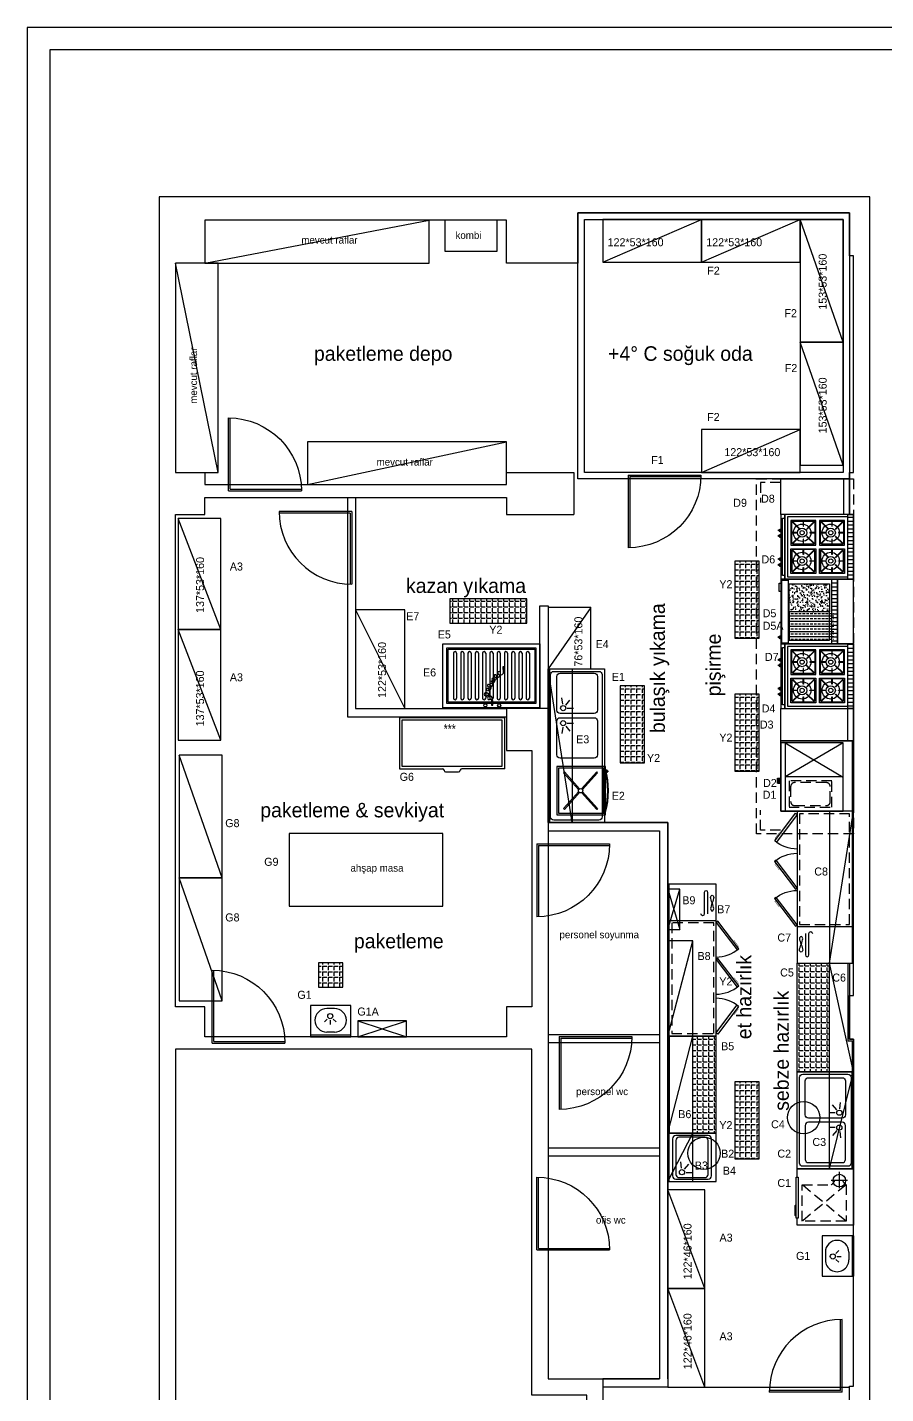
# Model space of a CAD drawing. Header units: millimetres. Extents: x 4954 to 12946, y -2245 to 525.
# Drawn here: x 4954 to 6015, y -1165 to 525 of the extents above; entities that cross this region are included whole.
import ezdxf

# ---------------------------------------------------------------- set-up
doc = ezdxf.new("R2010")
doc.units = ezdxf.units.MM
doc.linetypes.add('DASHED', pattern=[19.05, 12.7, -6.35])
doc.linetypes.add('HIDDENX2', pattern=[19.05, 12.7, -6.35])
for name, color, linetype in [('CIHAZ', 2, 'Continuous'), ('kapı ABD', 55, 'Continuous'), ('Kıtc-002 Çizgi', 7, 'Continuous'), ('MUTFAKEKİPMAN', 1, 'Continuous')]:
    doc.layers.add(name, color=color, linetype=linetype)
doc.styles.add('style1', font='stylu.ttf', dxfattribs={"width": 0.8, "height": 12})
doc.styles.add('TAKSİM', font='GOTHIC.TTF', dxfattribs={"height": 20})

# ---------------------------------------------------------------- blocks, each defined once
blk = doc.blocks.new('rtyjjkw5')
at = {"layer": 'kapı ABD', "color": 7}
for p, q in [((-2, 2), (-2, 90)), ((0, 0), (0, 90)), ((-2, 2), (-90, 2)), ((0, 0), (-90, 0))]:
    blk.add_line(p, q, dxfattribs=at)
blk.add_arc((0, 0), 90, 90, 180, dxfattribs=at)
blk = doc.blocks.new('A$C1ED519BD')
at = {"layer": 'MUTFAKEKİPMAN'}
for points in [[(0, 27.8), (0, 97.8), (188, 97.8), (188, 27.8)], [(16.4, 30.8), (17.9, 31), (19.6, 31.5), (21.5, 32.1), (23.4, 32.8), (25.4, 33.6), (27.2, 34.2), (28.9, 34.7), (30.4, 34.8), (31.5, 34.7), (32.3, 34.2), (32.8, 33.6), (33, 32.8), (32.8, 32.1), (32.3, 31.5), (31.5, 31), (30.4, 30.8), (28.9, 31), (27.2, 31.5), (25.4, 32.1), (23.4, 32.8), (21.5, 33.6), (19.6, 34.2), (17.9, 34.7), (16.4, 34.8), (15.3, 34.7), (14.5, 34.2), (14, 33.6), (13.8, 32.8), (14, 32.1), (14.5, 31.5), (15.3, 31)], [(80, 0), (45.9, 25.8), (47.4, 27.8), (81.5, 2)], [(125.9, 0), (91.8, 25.8), (93.4, 27.8), (127.5, 2)], [(151.3, 0.2), (185.5, 25.8), (184, 27.8), (149.8, 2.2)]]:
    blk.add_lwpolyline(points, close=True, dxfattribs=at)
blk.add_lwpolyline([(45, 97.8), (45, 27.8)], dxfattribs=at)
at = {"layer": 'MUTFAKEKİPMAN', "linetype": 'DASHED'}
blk.add_lwpolyline([(48, 92.8), (185, 92.8), (185, 30.8), (48, 30.8)], close=True, dxfattribs=at)
at = {"layer": 'MUTFAKEKİPMAN'}
for points in [[(37, 38.2), (10.3, 38.2, -1), (10.3, 42.5)], [(10.3, 42.5), (37, 42.5, 1), (37, 46.8)]]:
    blk.add_lwpolyline(points, format="xyb", dxfattribs=at)
at = {"layer": 'MUTFAKEKİPMAN', "const_width": 0.428}
for points in [[(77.7, 1.7), (76.7, 0.4), (71.1, 4.6), (69.6, 5.7)], [(123.7, 1.7), (122.7, 0.4), (117.1, 4.6), (115.6, 5.7)], [(153.6, 1.8), (154.6, 0.5), (160.2, 4.7), (161.7, 5.8)]]:
    blk.add_lwpolyline(points, dxfattribs=at)
at = {"layer": 'MUTFAKEKİPMAN'}
for centre, start, end in [((47.4, 27.8), 319.4908, 0), ((93.4, 27.8), 319.4908, 0), ((184, 27.8), 180, 220.245)]:
    blk.add_arc(centre, 42.7, start, end, dxfattribs=at)
blk = doc.blocks.new('A$C23AD12AD')
at = {"layer": 'MUTFAKEKİPMAN'}
for p, q in [((0, 39), (50, 39)), ((0, 37), (50, 37)), ((21.9, 17), (18.3, 20.5)), ((20.1, 33), (29.9, 33)), ((25.5, 18.5), (25.5, 23.5)), ((29.2, 17), (32.7, 20.5)), ((0, 0), (50, 0)), ((20.1, 4), (29.9, 4))]:
    blk.add_line(p, q, dxfattribs=at)
blk.add_lwpolyline([(0, 0), (50, 0), (50, 39), (0, 39)], close=True, dxfattribs=at)
blk.add_circle((25.5, 13.3), 3.19, dxfattribs=at)
for centre, start, end in [((20.1, 18.5), 90, 270), ((29.9, 18.5), 270, 90)]:
    blk.add_arc(centre, 14.5, start, end, dxfattribs=at)
blk = doc.blocks.new('A$C03894CD9')
at = {"layer": 'Kıtc-002 Çizgi'}
for p, q in [((118.1, 51.7), (110.3, 52.9)), ((146.6, 51.7), (154.4, 52.9)), ((119.3, 47.9), (113.2, 42.9)), ((123.2, 46.3), (123.2, 38.4)), ((141.4, 46.3), (141.4, 38.4)), ((145.3, 47.9), (151.4, 42.9))]:
    blk.add_line(p, q, dxfattribs=at)
for points in [[(190, 0), (0, 0), (0, 70), (190, 70)], [(190, 68), (0, 68), (0, 70), (190, 70)]]:
    blk.add_lwpolyline(points, close=True, dxfattribs=at)
for points in [[(183, 3), (7, 3, -0.414214), (3, 7), (3, 63, -0.414214), (7, 67), (183, 67, -0.414214), (187, 63), (187, 7, -0.414214)], [(125.7, 9), (83.7, 9, -0.414214), (79.7, 13), (79.7, 55, -0.414214), (83.7, 59), (125.7, 59, -0.414214), (129.7, 55), (129.7, 13, -0.414214)], [(180.9, 9), (138.9, 9, -0.414214), (134.9, 13), (134.9, 55, -0.414214), (138.9, 59), (180.9, 59, -0.414214), (184.9, 55), (184.9, 13, -0.414214)]]:
    blk.add_lwpolyline(points, format="xyb", close=True, dxfattribs=at)
for centre in [(123, 51.2), (141.6, 51.2)]:
    blk.add_circle(centre, 3.19, dxfattribs=at)
blk = doc.blocks.new('A$C15987F2D')
at = {"layer": 'MUTFAKEKİPMAN'}
for points in [[(78.6, 3.7), (138.6, 3.7), (138.6, 63.7), (78.6, 63.7)], [(80.6, 5.7), (136.6, 5.7), (136.6, 61.7), (80.6, 61.7)], [(131.8, 2.2), (133.2, 2.2), (133.2, 0.7), (131.8, 0.7)]]:
    blk.add_lwpolyline(points, close=True, dxfattribs=at)
for points in [[(85.4, 54.6), (86.5, 55.7)], [(85.4, 54.6), (106.2, 35.8)], [(86.5, 55.7), (107.3, 36.9)], [(110, 36.9), (130.7, 55.7)], [(111, 35.9), (131.8, 54.6)], [(130.7, 55.7), (131.8, 54.6)], [(106.2, 33.2), (85.4, 14.4)], [(107.2, 32.1), (86.5, 13.4)], [(109.9, 32.2), (130.7, 13.4)], [(110.9, 33.2), (131.8, 14.4)], [(86.5, 13.4), (85.4, 14.4)], [(130.7, 13.4), (131.8, 14.4)], [(130.8, 3.2), (130.8, 3.7), (134.4, 3.7)], [(134.4, 3.3), (134.4, 2.2), (130.8, 2.2)]]:
    blk.add_lwpolyline(points, dxfattribs=at)
blk.add_circle((108.6, 34.5), 2.67, dxfattribs=at)
for centre, radius, start, end in [((108.5, 100.6), 100.6, 254.4941, 285.5059), ((108.5, 109.5), 108.5, 257.2819, 282.7181)]:
    blk.add_arc(centre, radius, start, end, dxfattribs=at)
blk = doc.blocks.new('A$C66B662FC')
at = {"layer": 'MUTFAKEKİPMAN'}
h = blk.add_hatch(dxfattribs=at)
h.set_pattern_fill('LINE', color=256, scale=0.5, style=0)
h.set_pattern_definition([(360, (-3768.8105, 1300.4031), (5e-16, 1.5875), [])])
h.paths.add_polyline_path([(4.3, 34.6), (4.3, 40.8), (0, 40.8), (0, 34.6)])
for p, q in [((9.3, 84.7), (9.3, 0)), ((9.3, 84.7), (81.4, 42.4)), ((81.4, 84.7), (9.3, 42.5)), ((81.4, 42.5), (9.3, 42.5))]:
    blk.add_line(p, q, dxfattribs=at)
for points in [[(4.3, 84.7), (4.3, 0), (81.4, 0), (81.4, 84.7)], [(0, 34.6), (0, 40.8), (4.3, 40.8), (4.3, 34.6)]]:
    blk.add_lwpolyline(points, close=True, dxfattribs=at)
at = {"layer": 'MUTFAKEKİPMAN', "linetype": 'HIDDENX2'}
blk.add_lwpolyline([(67.3, 37.5), (14.3, 37.5), (14.3, 5), (67.3, 5)], close=True, dxfattribs=at)
blk.add_lwpolyline([(60.3, 35.5), (21.3, 35.5, 0.414214), (16.3, 30.5), (16.3, 12, 0.414214), (21.3, 7), (60.3, 7, 0.414214), (65.3, 12), (65.3, 30.5, 0.414214)], format="xyb", close=True, dxfattribs=at)
blk = doc.blocks.new('A$C7BF336E4')
at = {"layer": 'MUTFAKEKİPMAN'}
h = blk.add_hatch(dxfattribs=at)
h.set_pattern_fill('ANSI31', color=256, scale=1.5, angle=-45, style=0)
h.set_pattern_definition([(360, (-5730.0927, 2524.461), (2e-15, 4.7625), [])])
h.paths.add_polyline_path([(85.9, 0), (92.9, 0), (92.9, 80), (85.9, 80)])
for points in [[(2.9, 80), (2.9, 0), (7.9, 0), (7.9, 80)], [(7.9, 75.5), (7.9, 4.5), (4.9, 4.5), (4.9, 75.5)], [(7.9, 80), (7.9, 0), (92.9, 0), (92.9, 80)], [(10.9, 77), (10.9, 3), (85.9, 3), (85.9, 77)], [(85.9, 0), (85.9, 80), (92.9, 80), (92.9, 0)], [(1.5, 61.2), (1.5, 59.7), (0, 59.7), (0, 61.2)], [(1.5, 54.3), (1.5, 52.9), (0, 52.9), (0, 54.3)], [(2.9, 62.1), (2.9, 58.5), (1.5, 58.5), (1.5, 62.1)], [(2.9, 55.3), (2.9, 51.6), (1.5, 51.6), (1.5, 55.3)], [(1.5, 25.6), (1.5, 24.2), (0, 24.2), (0, 25.6)], [(1.5, 18.5), (1.5, 17), (0, 17), (0, 18.5)], [(2.9, 26.6), (2.9, 23), (1.5, 23), (1.5, 26.6)], [(2.9, 19.4), (2.9, 15.8), (1.5, 15.8), (1.5, 19.4)]]:
    blk.add_lwpolyline(points, close=True, dxfattribs=at)
for points in [[(46, 42.2), (46, 72.8), (15.4, 72.8), (15.4, 42.2), (46, 42.2)], [(81.4, 42.2), (81.4, 72.8), (50.8, 72.8), (50.8, 42.2), (81.4, 42.2)], [(46, 37.8), (46, 7.2), (15.4, 7.2), (15.4, 37.8), (46, 37.8)], [(81.4, 37.8), (81.4, 7.2), (50.8, 7.2), (50.8, 37.8), (81.4, 37.8)]]:
    blk.add_lwpolyline(points, dxfattribs=at)
for points in [[(45, 57.8), (38.9, 57.8, 0.414214), (38.7, 57.6), (38.7, 57.5, 0.414214), (38.9, 57.3), (45, 57.3), (45, 44.9, -0.668179), (44.1, 44.5), (35.6, 53, 0.810443), (35.2, 52.6), (44, 43.8, -0.668179), (43.8, 43.3), (31, 43.3), (31, 49.4, 0.414214), (30.8, 49.6), (30.7, 49.6, 0.414214), (30.5, 49.4), (30.5, 43.3), (18.1, 43.3, -0.668179), (17.7, 44.2), (26.2, 52.7, 0.810443), (25.8, 53), (17, 44.2, -0.668179), (16.5, 44.4), (16.5, 57.3), (22.6, 57.3, 0.414214), (22.8, 57.5), (22.8, 57.6, 0.414214), (22.6, 57.8), (16.5, 57.8), (16.5, 70.1, -0.668179), (17.4, 70.5), (25.9, 62, 0.810443), (26.2, 62.4), (17.4, 71.2, -0.668179), (17.6, 71.8), (30.5, 71.8), (30.5, 65.7, 0.414214), (30.7, 65.5), (30.8, 65.5, 0.414214), (31, 65.7), (31, 71.8), (43.8, 71.8, -0.668179), (44, 71.2), (35.2, 62.4, 0.810443), (35.6, 62), (44.1, 70.5, -0.668179), (45, 70.1)], [(80.3, 57.8), (74.3, 57.8, 0.414214), (74, 57.6), (74, 57.5, 0.414214), (74.3, 57.3), (80.3, 57.3), (80.3, 44.9, -0.668179), (79.4, 44.5), (70.9, 53, 0.810443), (70.6, 52.6), (79.4, 43.8, -0.668179), (79.2, 43.3), (66.4, 43.3), (66.4, 49.4, 0.414214), (66.2, 49.6), (66, 49.6, 0.414214), (65.8, 49.4), (65.8, 43.3), (53.5, 43.3, -0.668179), (53.1, 44.2), (61.6, 52.7, 0.810443), (61.2, 53), (52.4, 44.2, -0.668179), (51.9, 44.4), (51.9, 57.3), (57.9, 57.3, 0.414214), (58.2, 57.5), (58.2, 57.6, 0.414214), (57.9, 57.8), (51.9, 57.8), (51.9, 70.1, -0.668179), (52.8, 70.5), (61.2, 62, 0.810443), (61.6, 62.4), (52.8, 71.2, -0.668179), (53, 71.8), (65.8, 71.8), (65.8, 65.7, 0.414214), (66, 65.5), (66.2, 65.5, 0.414214), (66.4, 65.7), (66.4, 71.8), (79.2, 71.8, -0.668179), (79.4, 71.2), (70.6, 62.4, 0.810443), (70.9, 62), (79.4, 70.5, -0.668179), (80.3, 70.1)], [(45, 22.2), (38.9, 22.2, -0.414214), (38.7, 22.4), (38.7, 22.5, -0.414214), (38.9, 22.7), (45, 22.7), (45, 35.1, 0.668179), (44.1, 35.5), (35.6, 27, -0.810443), (35.2, 27.4), (44, 36.2, 0.668179), (43.8, 36.7), (31, 36.7), (31, 30.6, -0.414214), (30.8, 30.4), (30.7, 30.4, -0.414214), (30.5, 30.6), (30.5, 36.7), (18.1, 36.7, 0.668179), (17.7, 35.8), (26.2, 27.3, -0.810443), (25.8, 27), (17, 35.8, 0.668179), (16.5, 35.6), (16.5, 22.7), (22.6, 22.7, -0.414214), (22.8, 22.5), (22.8, 22.4, -0.414214), (22.6, 22.2), (16.5, 22.2), (16.5, 9.9, 0.668179), (17.4, 9.5), (25.9, 18, -0.810443), (26.2, 17.6), (17.4, 8.8, 0.668179), (17.6, 8.2), (30.5, 8.2), (30.5, 14.3, -0.414214), (30.7, 14.5), (30.8, 14.5, -0.414214), (31, 14.3), (31, 8.2), (43.8, 8.2, 0.668179), (44, 8.8), (35.2, 17.6, -0.810443), (35.6, 18), (44.1, 9.5, 0.668179), (45, 9.9)], [(80.3, 22.2), (74.3, 22.2, -0.414214), (74, 22.4), (74, 22.5, -0.414214), (74.3, 22.7), (80.3, 22.7), (80.3, 35.1, 0.668179), (79.4, 35.5), (70.9, 27, -0.810443), (70.6, 27.4), (79.4, 36.2, 0.668179), (79.2, 36.7), (66.4, 36.7), (66.4, 30.6, -0.414214), (66.2, 30.4), (66, 30.4, -0.414214), (65.8, 30.6), (65.8, 36.7), (53.5, 36.7, 0.668179), (53.1, 35.8), (61.6, 27.3, -0.810443), (61.2, 27), (52.4, 35.8, 0.668179), (51.9, 35.6), (51.9, 22.7), (57.9, 22.7, -0.414214), (58.2, 22.5), (58.2, 22.4, -0.414214), (57.9, 22.2), (51.9, 22.2), (51.9, 9.9, 0.668179), (52.8, 9.5), (61.2, 18, -0.810443), (61.6, 17.6), (52.8, 8.8, 0.668179), (53, 8.2), (65.8, 8.2), (65.8, 14.3, -0.414214), (66, 14.5), (66.2, 14.5, -0.414214), (66.4, 14.3), (66.4, 8.2), (79.2, 8.2, 0.668179), (79.4, 8.8), (70.6, 17.6, -0.810443), (70.9, 18), (79.4, 9.5, 0.668179), (80.3, 9.9)]]:
    blk.add_lwpolyline(points, format="xyb", close=True, dxfattribs=at)
for centre, radius in [((29.2, 57.5), 10.8), ((64.6, 57.5), 10.8), ((29.2, 57.5), 5.66), ((29.2, 57.5), 2.6), ((64.6, 57.5), 5.66), ((64.6, 57.5), 2.6), ((29.2, 22.5), 10.8), ((29.2, 22.5), 5.66), ((29.2, 22.5), 2.6), ((64.6, 22.5), 10.8), ((64.6, 22.5), 5.66), ((64.6, 22.5), 2.6)]:
    blk.add_circle(centre, radius, dxfattribs=at)
blk = doc.blocks.new('A$C43B1657F')
at = {"layer": 'MUTFAKEKİPMAN'}
h = blk.add_hatch(dxfattribs=at)
h.set_pattern_fill('AR-CONC', color=256, scale=0.05, angle=-45, style=0)
h.set_pattern_definition([(5, (-4986.208, 2846.7265), (5.877669, -7.004733), [0.9525, -10.4775]), (310, (-4986.208, 2846.726), (5.50885, 8.000894), [0.762, -8.382]), (55.451, (-4985.718, 2846.143), (11.386512, 0.996108), [0.8095, -8.9045]), (1.1842, (-4984.412, 2848.523), (8.09767, -11.070512), [1.42875, -15.71625]), (51.6356, (-4983.737, 2847.6), (17.141322, 0.354307), [1.21425, -13.35675]), (306.184, (-4984.412, 2848.523), (17.14132, 0.35428), [1.143, -12.573]), (336, (-4983.963, 2847.1755), (1.744763, -8.976028), [0.9525, -10.4775]), (281, (-4983.963, 2847.1755), (8.69706, 4.326996), [0.762, -8.382]), (26.4514, (-4983.817, 2846.4275), (10.441823, -4.649002), [0.8095, -8.9045]), (352.5, (-4986.2078, 2846.7265), (3.0986707, 2.8802735), [0, -8.2804, 0, -8.509, 0, -8.41375]), (322.5, (-4986.208, 2846.7265), (5.90435, 1.1794864), [0, -4.8514, 0, -8.0899, 0, -3.20675]), (282.5, (-4988.2104, 2848.729), (4.5913098, -4.9963932), [0, -3.175, 0, -9.906, 0, -13.1445]), (272.5, (-4989.1084, 2849.627), (6.1361196, -4.338195), [0, -4.1275, 0, -6.5786, 0, -9.3345])])
h.paths.add_polyline_path([(13.2, 39.5), (63.2, 39.5), (63.2, 74.5), (13.2, 74.5)])
h = blk.add_hatch(dxfattribs=at)
h.set_pattern_fill('ANSI31', color=256, scale=1.5, angle=-45, style=0)
h.set_pattern_definition([(360, (-5279.878, 4905.414), (2e-15, 4.7625), [])])
h.paths.add_polyline_path([(65.9, 0), (72.9, 0), (72.9, 80), (65.9, 80)])
h = blk.add_hatch(dxfattribs=at)
h.set_pattern_fill('ANSI33', color=256, angle=-45, style=0)
h.set_pattern_definition([(360, (-9482.9886, 3835.852), (3e-15, 6.35), []), (360, (-9479.8136, 3832.677), (3e-15, 6.35), [3.175, -1.5875])])
h.paths.add_polyline_path([(68.2, 39.5), (13.2, 39.5), (13.2, 4.5), (68.2, 4.5)])
for points in [[(2.9, 75), (2.9, 65), (0.9, 65), (0.9, 75)], [(2.9, 80), (2.9, 0), (72.9, 0), (72.9, 80)], [(11.9, 79), (11.9, 1), (3.9, 1), (3.9, 79)], [(63.2, 74.5), (63.2, 39.5), (13.2, 39.5), (13.2, 74.5)], [(72.9, 80), (72.9, 0), (65.9, 0), (65.9, 80)], [(63.2, 4.5), (63.2, 39.5), (13.2, 39.5), (13.2, 4.5)], [(1.5, 9), (1.5, 7.5), (0, 7.5), (0, 9)], [(2.9, 9.9), (2.9, 6.3), (1.5, 6.3), (1.5, 9.9)]]:
    blk.add_lwpolyline(points, close=True, dxfattribs=at)
blk = doc.blocks.new('A$C58A83D68')
at = {"layer": 'MUTFAKEKİPMAN'}
for p, q in [((45.8, 52.8), (38, 53.9)), ((74.2, 52.8), (82, 53.9)), ((47.1, 49), (41, 43.9)), ((51, 47.3), (51, 39.4)), ((69, 47.3), (69, 39.4)), ((72.9, 49), (79, 43.9))]:
    blk.add_line(p, q, dxfattribs=at)
for points in [[(120, 0), (0, 0), (0, 70), (120, 70)], [(120, 68), (0, 68), (0, 70), (120, 70)]]:
    blk.add_lwpolyline(points, close=True, dxfattribs=at)
for points in [[(113, 3), (7, 3, -0.414214), (3, 7), (3, 63, -0.414214), (7, 67), (113, 67, -0.414214), (117, 63), (117, 7, -0.414214)], [(53.5, 10), (11.5, 10, -0.414214), (7.5, 14), (7.5, 56, -0.414214), (11.5, 60), (53.5, 60, -0.414214), (57.5, 56), (57.5, 14, -0.414214)], [(66.5, 10), (108.5, 10, 0.414214), (112.5, 14), (112.5, 56, 0.414214), (108.5, 60), (66.5, 60, 0.414214), (62.5, 56), (62.5, 14, 0.414214)]]:
    blk.add_lwpolyline(points, format="xyb", close=True, dxfattribs=at)
for centre in [(50.8, 52.3), (69.2, 52.3)]:
    blk.add_circle(centre, 3.19, dxfattribs=at)
blk = doc.blocks.new('A$C21AB598D')
at = {"layer": 'CIHAZ', "color": 1}
for p, q in [((65.3, 55.3), (44.8, 55.3)), ((55.1, 45.9), (55.1, 66))]:
    blk.add_line(p, q, dxfattribs=at)
at = {"layer": 'CIHAZ', "color": 5, "linetype": 'DASHED'}
blk.add_line((63.5, 5), (9.1, 50.2), dxfattribs=at)
at = {"layer": 'CIHAZ', "color": 5}
for points in [[(1.8, 8.8), (1.8, 59.6), (4.3, 59.6), (4.3, 8.8)], [(1.8, 10.8), (1.8, 23.4), (0, 24.4), (0, 12.4)]]:
    blk.add_lwpolyline(points, close=True, dxfattribs=at)
at = {"layer": 'CIHAZ', "color": 1}
blk.add_circle((55.1, 55.3), 7.76, dxfattribs=at)
at = {"layer": 'MUTFAKEKİPMAN', "linetype": 'DASHED'}
for p, q in [((9.1, 50.2), (44.9, 50.2)), ((9.1, 5), (9.1, 50.2)), ((63.5, 50.2), (63.5, 5)), ((63.5, 5), (9.1, 5))]:
    blk.add_line(p, q, dxfattribs=at)
at = {"layer": 'MUTFAKEKİPMAN', "color": 5, "linetype": 'DASHED'}
blk.add_line((63.5, 50.2), (9.1, 5), dxfattribs=at)
at = {"layer": 'MUTFAKEKİPMAN'}
blk.add_lwpolyline([(2.8, 59.6), (2.8, 70), (72.8, 70), (72.8, 0), (2.8, 0), (2.8, 8.8)], dxfattribs=at)
at = {"layer": 'MUTFAKEKİPMAN', "linetype": 'DASHED'}
for centre, radius, start, end in [((39.9, 59), 10.2, 299.6907, 336.7752), ((68.1, 58.4), 9.4, 201.2079, 240.9566)]:
    blk.add_arc(centre, radius, start, end, dxfattribs=at)
blk = doc.blocks.new('A$C25C520CB')
at = {"layer": 'MUTFAKEKİPMAN'}
for p, q in [((17.2, 16.7), (16.1, 24.5)), ((21, 15.4), (26.1, 21.5)), ((22.7, 11.5), (30.6, 11.5))]:
    blk.add_line(p, q, dxfattribs=at)
for points in [[(2, 0), (2, 60), (0, 60), (0, 0)], [(60, 0), (60, 60), (0, 60), (0, 0)]]:
    blk.add_lwpolyline(points, close=True, dxfattribs=at)
for points in [[(54, 7), (54, 53, 0.414214), (50, 57), (10, 57, 0.414214), (6, 53), (6, 7, 0.414214), (10, 3), (50, 3, 0.414214)], [(50, 9), (50, 51, 0.414214), (46, 55), (14, 55, 0.414214), (10, 51), (10, 9, 0.414214), (14, 5), (46, 5, 0.414214)]]:
    blk.add_lwpolyline(points, format="xyb", close=True, dxfattribs=at)
blk.add_circle((17.7, 11.7), 3.19, dxfattribs=at)
blk = doc.blocks.new('A$C6AC50329')
at = {"layer": 'MUTFAKEKİPMAN'}
h = blk.add_hatch(color=256, dxfattribs=at)
h.paths.add_polyline_path([(71.3, 41.8, -0.025454), (71.1, 41.3, 0.278063), (75.2, 44.2), (74.7, 44.4, -0.265675)])
h.paths.add_polyline_path([(70.6, 41.3, 0.028094), (71.1, 41.3, 0.025454), (71.3, 41.8, -0.030609), (70.8, 41.8, -0.027259)])
h.paths.add_polyline_path([(70.6, 41.3, 0.027259), (70.8, 41.8, -0.171751), (68.1, 42.7), (68.1, 42.7), (68.1, 42.7, -1.347305), (70.7, 44.6, -0.147228), (70.8, 41.8, 0.030609), (71.3, 41.8, 0.138731), (71.2, 44.7, 1.347306), (67.7, 42.3, 0.162476)])
h.paths.add_polyline_path([(63.5, 39), (63.2, 38.6, 0.483116), (71.1, 41.3, -0.028094), (70.6, 41.3, -0.470681)])
for p, q in [((13, 68.5), (13, 13)), ((17, 68.5), (17, 13)), ((22, 68.5), (22, 13)), ((26, 68.5), (26, 13)), ((31, 68.5), (31, 13)), ((35, 68.5), (35, 13)), ((40, 68.5), (40, 13)), ((44, 68.5), (44, 13)), ((49, 68.5), (49, 13)), ((53, 68.5), (53, 13)), ((58, 68.5), (58, 13)), ((62, 68.5), (62, 13)), ((67, 68.5), (67, 13)), ((71, 68.5), (71, 13)), ((76, 68.5), (76, 13)), ((80, 68.5), (80, 13)), ((85, 68.5), (85, 13)), ((89, 68.5), (89, 13)), ((94, 68.5), (94, 13)), ((98, 68.5), (98, 13)), ((103, 68.5), (103, 13)), ((107, 68.5), (107, 13)), ((74.1, 51.7), (74.4, 44.4)), ((76, 51.7), (74.1, 51.7)), ((74.1, 51.7), (74.4, 44.4)), ((75.5, 44.4), (76, 51.7)), ((75.5, 44.4), (76, 51.7)), ((74.4, 44.4), (75.5, 44.4)), ((74.4, 44.4), (75.5, 44.4)), ((60.1, 10), (60, 4.1)), ((60.1, 10), (60, 4.1)), ((60, 4.1), (61.6, 4.1)), ((60, 4.1), (61.6, 4.1)), ((61.6, 10), (60.1, 10)), ((61.6, 10), (60.1, 10)), ((60.9, 4.1), (61, 12.8)), ((61.6, 4.1), (61.6, 10)), ((61.6, 4.1), (61.6, 10))]:
    blk.add_line(p, q, dxfattribs=at)
for points in [[(120, 0), (0, 0), (0, 80), (120, 80)], [(115, 6.5), (5, 6.5), (5, 75), (115, 75)], [(113.5, 8), (6.5, 8), (6.5, 73.5), (113.5, 73.5)], [(120, 0), (0, 0), (0, 1.5), (120, 1.5)]]:
    blk.add_lwpolyline(points, close=True, dxfattribs=at)
for centre in [(52.5, 4.1), (69.6, 3.9)]:
    blk.add_circle(centre, 1.99, dxfattribs=at)
for centre, radius, start, end in [((15, 68.5), 2, 0, 180), ((24, 68.5), 2, 0, 180), ((33, 68.5), 2, 0, 180), ((42, 68.5), 2, 0, 180), ((51, 68.5), 2, 0, 180), ((60, 68.5), 2, 0, 180), ((69, 68.5), 2, 0, 180), ((78, 68.5), 2, 0, 180), ((87, 68.5), 2, 0, 180), ((96, 68.5), 2, 0, 180), ((105, 68.5), 2, 0, 180), ((59.5, 32.5), 1.37, 49.1112, 296.3243), ((60.4, 35), 3.77, 266.0156, 40.6772), ((62.3, 36), 1.76, 56.8088, 283.1199), ((61.5, 39.1), 4.98, 283.1199, 20.7743), ((64.7, 40.4), 1.54, 20.7743, 237.0103), ((66.5, 43.1), 4.83, 237.0103, 17.5795), ((69.5, 44.1), 1.7, 17.5795, 231.245), ((71.2, 46.1), 4.31, 231.245, 336.7533), ((53.4, 17.7), 2.23, 62.0346, 285.7663), ((55.3, 23.8), 1.41, 45.7833, 254.9498), ((52.5, 20.8), 5.53, 285.7663, 45.7833), ((50.8, 12.9), 7.64, 359.43, 62.0346), ((56, 26.1), 3.8, 254.9498, 81.6763), ((56.3, 28.6), 1.26, 81.6763, 232.4089), ((57.9, 30.6), 3.83, 232.4089, 49.1112), ((15, 13), 2, 180, 0), ((24, 13), 2, 180, 0), ((33, 13), 2, 180, 0), ((42, 13), 2, 180, 0), ((51, 13), 2, 180, 0), ((58.1, 12.8), 2.86, 359.43, 179.43), ((56.9, 12.8), 1.6, 179.43, 359.43), ((60, 13), 2, 180, 0), ((69, 13), 2, 180, 0), ((78, 13), 2, 180, 0), ((87, 13), 2, 180, 0), ((96, 13), 2, 180, 0), ((105, 13), 2, 180, 0)]:
    blk.add_arc(centre, radius, start, end, dxfattribs=at)
blk.add_solid([(60.1, 10), (61.6, 10), (60, 4.1), (61.6, 4.1)], dxfattribs=at)
blk = doc.blocks.new('A$C2FE06469')
at = {"layer": 'MUTFAKEKİPMAN'}
for p, q in [((130.2, 67), (0, 67)), ((0, 67), (0, 4)), ((130.2, 4), (130.2, 67)), ((0, 4), (53.1, 4)), ((55.1, 2), (55.1, 2)), ((57.1, 0), (73.1, 0)), ((75.1, 2), (75.1, 2)), ((130.2, 4), (77.1, 4))]:
    blk.add_line(p, q, dxfattribs=at)
blk.add_lwpolyline([(3, 7), (127.2, 7), (127.2, 64), (3, 64)], close=True, dxfattribs=at)
for centre, start, end in [((53.1, 2), 0, 90), ((57.1, 2), 180, 270), ((73.1, 2), 270, 0), ((77.1, 2), 90, 180)]:
    blk.add_arc(centre, 2, start, end, dxfattribs=at)
at = {"layer": 'MUTFAKEKİPMAN', "style": 'style1', "width": 0.8}
blk.add_text('***', height=12, dxfattribs=at).set_placement((54.7, 47.2))
blk = doc.blocks.new('A$C3DC20F1F')
at = {"layer": 'Kıtc-002 Çizgi'}
h = blk.add_hatch(dxfattribs=at)
h.set_pattern_fill('ANSI31', color=256, scale=1.5, angle=-45, style=0)
h.set_pattern_definition([(360, (-5730.0927, 2524.461), (2e-15, 4.7625), [])])
h.paths.add_polyline_path([(85.9, 0), (92.9, 0), (92.9, 80), (85.9, 80)])
for points in [[(2.9, 80), (2.9, 0), (7.9, 0), (7.9, 80)], [(7.9, 75.5), (7.9, 4.5), (4.9, 4.5), (4.9, 75.5)], [(7.9, 80), (7.9, 0), (92.9, 0), (92.9, 80)], [(10.9, 77), (10.9, 3), (85.9, 3), (85.9, 77)], [(85.9, 0), (85.9, 80), (92.9, 80), (92.9, 0)], [(1.5, 61.2), (1.5, 59.7), (0, 59.7), (0, 61.2)], [(1.5, 54.3), (1.5, 52.9), (0, 52.9), (0, 54.3)], [(2.9, 62.1), (2.9, 58.5), (1.5, 58.5), (1.5, 62.1)], [(2.9, 55.3), (2.9, 51.6), (1.5, 51.6), (1.5, 55.3)], [(1.5, 25.6), (1.5, 24.2), (0, 24.2), (0, 25.6)], [(1.5, 18.5), (1.5, 17), (0, 17), (0, 18.5)], [(2.9, 26.6), (2.9, 23), (1.5, 23), (1.5, 26.6)], [(2.9, 19.4), (2.9, 15.8), (1.5, 15.8), (1.5, 19.4)]]:
    blk.add_lwpolyline(points, close=True, dxfattribs=at)
for points in [[(46, 42.2), (46, 72.8), (15.4, 72.8), (15.4, 42.2), (46, 42.2)], [(81.4, 42.2), (81.4, 72.8), (50.8, 72.8), (50.8, 42.2), (81.4, 42.2)], [(46, 37.8), (46, 7.2), (15.4, 7.2), (15.4, 37.8), (46, 37.8)], [(81.4, 37.8), (81.4, 7.2), (50.8, 7.2), (50.8, 37.8), (81.4, 37.8)]]:
    blk.add_lwpolyline(points, dxfattribs=at)
for points in [[(45, 57.8), (38.9, 57.8, 0.414214), (38.7, 57.6), (38.7, 57.5, 0.414214), (38.9, 57.3), (45, 57.3), (45, 44.9, -0.668179), (44.1, 44.5), (35.6, 53, 0.810443), (35.2, 52.6), (44, 43.8, -0.668179), (43.8, 43.3), (31, 43.3), (31, 49.4, 0.414214), (30.8, 49.6), (30.7, 49.6, 0.414214), (30.5, 49.4), (30.5, 43.3), (18.1, 43.3, -0.668179), (17.7, 44.2), (26.2, 52.7, 0.810443), (25.8, 53), (17, 44.2, -0.668179), (16.5, 44.4), (16.5, 57.3), (22.6, 57.3, 0.414214), (22.8, 57.5), (22.8, 57.6, 0.414214), (22.6, 57.8), (16.5, 57.8), (16.5, 70.1, -0.668179), (17.4, 70.5), (25.9, 62, 0.810443), (26.2, 62.4), (17.4, 71.2, -0.668179), (17.6, 71.8), (30.5, 71.8), (30.5, 65.7, 0.414214), (30.7, 65.5), (30.8, 65.5, 0.414214), (31, 65.7), (31, 71.8), (43.8, 71.8, -0.668179), (44, 71.2), (35.2, 62.4, 0.810443), (35.6, 62), (44.1, 70.5, -0.668179), (45, 70.1)], [(80.3, 57.8), (74.3, 57.8, 0.414214), (74, 57.6), (74, 57.5, 0.414214), (74.3, 57.3), (80.3, 57.3), (80.3, 44.9, -0.668179), (79.4, 44.5), (70.9, 53, 0.810443), (70.6, 52.6), (79.4, 43.8, -0.668179), (79.2, 43.3), (66.4, 43.3), (66.4, 49.4, 0.414214), (66.2, 49.6), (66, 49.6, 0.414214), (65.8, 49.4), (65.8, 43.3), (53.5, 43.3, -0.668179), (53.1, 44.2), (61.6, 52.7, 0.810443), (61.2, 53), (52.4, 44.2, -0.668179), (51.9, 44.4), (51.9, 57.3), (57.9, 57.3, 0.414214), (58.2, 57.5), (58.2, 57.6, 0.414214), (57.9, 57.8), (51.9, 57.8), (51.9, 70.1, -0.668179), (52.8, 70.5), (61.2, 62, 0.810443), (61.6, 62.4), (52.8, 71.2, -0.668179), (53, 71.8), (65.8, 71.8), (65.8, 65.7, 0.414214), (66, 65.5), (66.2, 65.5, 0.414214), (66.4, 65.7), (66.4, 71.8), (79.2, 71.8, -0.668179), (79.4, 71.2), (70.6, 62.4, 0.810443), (70.9, 62), (79.4, 70.5, -0.668179), (80.3, 70.1)], [(45, 22.2), (38.9, 22.2, -0.414214), (38.7, 22.4), (38.7, 22.5, -0.414214), (38.9, 22.7), (45, 22.7), (45, 35.1, 0.668179), (44.1, 35.5), (35.6, 27, -0.810443), (35.2, 27.4), (44, 36.2, 0.668179), (43.8, 36.7), (31, 36.7), (31, 30.6, -0.414214), (30.8, 30.4), (30.7, 30.4, -0.414214), (30.5, 30.6), (30.5, 36.7), (18.1, 36.7, 0.668179), (17.7, 35.8), (26.2, 27.3, -0.810443), (25.8, 27), (17, 35.8, 0.668179), (16.5, 35.6), (16.5, 22.7), (22.6, 22.7, -0.414214), (22.8, 22.5), (22.8, 22.4, -0.414214), (22.6, 22.2), (16.5, 22.2), (16.5, 9.9, 0.668179), (17.4, 9.5), (25.9, 18, -0.810443), (26.2, 17.6), (17.4, 8.8, 0.668179), (17.6, 8.2), (30.5, 8.2), (30.5, 14.3, -0.414214), (30.7, 14.5), (30.8, 14.5, -0.414214), (31, 14.3), (31, 8.2), (43.8, 8.2, 0.668179), (44, 8.8), (35.2, 17.6, -0.810443), (35.6, 18), (44.1, 9.5, 0.668179), (45, 9.9)], [(80.3, 22.2), (74.3, 22.2, -0.414214), (74, 22.4), (74, 22.5, -0.414214), (74.3, 22.7), (80.3, 22.7), (80.3, 35.1, 0.668179), (79.4, 35.5), (70.9, 27, -0.810443), (70.6, 27.4), (79.4, 36.2, 0.668179), (79.2, 36.7), (66.4, 36.7), (66.4, 30.6, -0.414214), (66.2, 30.4), (66, 30.4, -0.414214), (65.8, 30.6), (65.8, 36.7), (53.5, 36.7, 0.668179), (53.1, 35.8), (61.6, 27.3, -0.810443), (61.2, 27), (52.4, 35.8, 0.668179), (51.9, 35.6), (51.9, 22.7), (57.9, 22.7, -0.414214), (58.2, 22.5), (58.2, 22.4, -0.414214), (57.9, 22.2), (51.9, 22.2), (51.9, 9.9, 0.668179), (52.8, 9.5), (61.2, 18, -0.810443), (61.6, 17.6), (52.8, 8.8, 0.668179), (53, 8.2), (65.8, 8.2), (65.8, 14.3, -0.414214), (66, 14.5), (66.2, 14.5, -0.414214), (66.4, 14.3), (66.4, 8.2), (79.2, 8.2, 0.668179), (79.4, 8.8), (70.6, 17.6, -0.810443), (70.9, 18), (79.4, 9.5, 0.668179), (80.3, 9.9)]]:
    blk.add_lwpolyline(points, format="xyb", close=True, dxfattribs=at)
for centre, radius in [((29.2, 57.5), 10.8), ((64.6, 57.5), 10.8), ((29.2, 57.5), 5.66), ((29.2, 57.5), 2.6), ((64.6, 57.5), 5.66), ((64.6, 57.5), 2.6), ((29.2, 22.5), 10.8), ((29.2, 22.5), 5.66), ((29.2, 22.5), 2.6), ((64.6, 22.5), 10.8), ((64.6, 22.5), 5.66), ((64.6, 22.5), 2.6)]:
    blk.add_circle(centre, radius, dxfattribs=at)

msp = doc.modelspace()

# ---------------------------------------------------------------- hatches: boundary and pattern name
at = {"layer": 'MUTFAKEKİPMAN'}
h = msp.add_hatch(dxfattribs=at)
h.set_pattern_fill('ANGLE', color=256, angle=180)
h.set_pattern_definition([(360, (3530.1024, 5337.6046), (-2e-14, -6.985), [5.08, -1.905]), (270, (3530.1024, 5337.6046), (-6.985, 2e-14), [5.08, -1.905])])
h.paths.add_polyline_path([(5858.8, -135), (5828.8, -135), (5828.8, -230), (5858.8, -230)])
h = msp.add_hatch(dxfattribs=at)
h.set_pattern_fill('ANGLE', color=256, angle=270)
h.set_pattern_definition([(90, (3.935, -2510.3604), (6.985, -2e-14), [5.08, -1.905]), (360, (3.935, -2510.3604), (-2e-14, -6.985), [5.08, -1.905])])
h.paths.add_polyline_path([(5476.5, -181.7), (5476.5, -211.7), (5571.5, -211.7), (5571.5, -181.7)])
h = msp.add_hatch(dxfattribs=at)
h.set_pattern_fill('ANGLE', color=256, angle=180)
h.set_pattern_definition([(360, (3388.2686, 5183.3434), (-2e-14, -6.985), [5.08, -1.905]), (270, (3388.2686, 5183.3434), (-6.985, 2e-14), [5.08, -1.905])])
h.paths.add_polyline_path([(5717, -289.2), (5687, -289.2), (5687, -384.2), (5717, -384.2)])
h = msp.add_hatch(dxfattribs=at)
h.set_pattern_fill('ANGLE', color=256, angle=180)
h.set_pattern_definition([(360, (3530.1024, 5173.0374), (-2e-14, -6.985), [5.08, -1.905]), (270, (3530.1024, 5173.0374), (-6.985, 2e-14), [5.08, -1.905])])
h.paths.add_polyline_path([(5858.8, -299.5), (5828.8, -299.5), (5828.8, -394.5), (5858.8, -394.5)])
h = msp.add_hatch(dxfattribs=at)
h.set_pattern_fill('ANGLE', color=256, angle=630)
h.set_pattern_definition([(270, (-220.02, 1522.712), (6.985, 1e-14), [5.08, -1.905]), (360, (-220.02, 1522.712), (-1e-14, 6.985), [5.08, -1.905])])
h.paths.add_polyline_path([(5344.1, -631.6), (5344.1, -661.6), (5314.1, -661.6), (5314.1, -631.6)])
h = msp.add_hatch(dxfattribs=at)
h.set_pattern_fill('ANGLE', color=256)
h.set_pattern_definition([(0, (-12399.394, 3799.936), (0, 6.985), [5.08, -1.905]), (90, (-12399.394, 3799.936), (-6.985, 4e-16), [5.08, -1.905])])
h.paths.add_polyline_path([(5945.8, -766.3), (5905.8, -766.3), (5905.8, -632.3), (5945.8, -632.3)])
h = msp.add_hatch(dxfattribs=at)
h.set_pattern_fill('ANGLE', color=256)
h.set_pattern_definition([(0, (-12399.394, 3953.923), (0, 6.985), [5.08, -1.905]), (90, (-12399.394, 3953.923), (-6.985, 4e-16), [5.08, -1.905])])
h.paths.add_polyline_path([(5805.8, -722.3), (5776.8, -722.3), (5776.8, -842.3), (5805.8, -842.3)])
h = msp.add_hatch(dxfattribs=at)
h.set_pattern_fill('ANGLE', color=256, angle=180)
h.set_pattern_definition([(360, (3530.1024, 4693.6805), (-2e-14, -6.985), [5.08, -1.905]), (270, (3530.1024, 4693.6805), (-6.985, 2e-14), [5.08, -1.905])])
h.paths.add_polyline_path([(5858.8, -778.9), (5828.8, -778.9), (5828.8, -873.9), (5858.8, -873.9)])

# ---------------------------------------------------------------- linework, layer by layer
for points in [[(6912.4, -2244.8), (6912.4, 525.2), (4953.8, 525.2), (4953.8, -2244.8)], [(6884.4, -2188.8), (6884.4, 497.3), (4981.8, 497.3), (4981.8, -2188.8)]]:
    msp.add_lwpolyline(points, close=True)
at = {"layer": 'Kıtc-002 Çizgi'}
for p, q in [((5173.4, 233.7), (5450.7, 286.7)), ((5190, -25.3), (5137, 233.7)), ((5300.3, -40.3), (5546.4, 12.7)), ((5349.9, -56.3), (5349.9, -327.3)), ((5359.9, -56.3), (5359.9, -317.3)), ((5359.9, -317.3), (5546.4, -317.3)), ((5349.9, -327.3), (5546.4, -327.3)), ((5194.7, -526.7), (5141.7, -374.7)), ((5194.7, -678.7), (5141.7, -526.7)), ((5597.8, -720.4), (5735.8, -720.4)), ((5597.8, -730.4), (5735.8, -730.4)), ((5597.8, -860.4), (5735.8, -860.4)), ((5597.8, -870.4), (5735.8, -870.4)), ((5745.8, -1156.3), (5970.8, -1156.3))]:
    msp.add_line(p, q, dxfattribs=at)
for points in [[(5995.8, -1722.3), (5995.8, 315.7), (5117, 315.7), (5117, -1722.3)], [(5634.8, 295.7), (5970.8, 295.7), (5970.8, -33.3), (5634.8, -33.3)], [(5642.8, 287.7), (5962.8, 287.7), (5962.8, -25.3), (5642.8, -25.3)], [(5173.4, 233.7), (5450.7, 233.7), (5450.7, 286.7), (5173.4, 286.7)], [(5535, 286.7), (5470.1, 286.7), (5470.1, 248.5), (5535, 248.5)], [(5190, -25.3), (5190, 233.7), (5137, 233.7), (5137, -25.3)], [(5300.3, -40.3), (5546.4, -40.3), (5546.4, 12.7), (5300.3, 12.7)], [(5597.8, -317.3), (5587.8, -317.3), (5587.8, -190), (5597.8, -190)], [(5194.7, -526.7), (5194.7, -374.7), (5141.7, -374.7), (5141.7, -526.7)], [(5467.6, -561.7), (5467.6, -471.7), (5277.6, -471.7), (5277.6, -561.7)], [(5194.7, -678.7), (5194.7, -526.7), (5141.7, -526.7), (5141.7, -678.7)], [(5577.8, -1166.3), (5577.8, -738.3), (5137, -738.3), (5137, -1702.3), (5645.8, -1702.3), (5645.8, -1166.3)]]:
    msp.add_lwpolyline(points, close=True, dxfattribs=at)
for points in [[(5665.8, -1146.3), (5665.8, -1662.3), (5670.8, -1662.3), (5670.8, -1702.3), (5970.8, -1702.3), (5970.8, -1662.3), (5975.8, -1662.3), (5975.8, -1209.3), (5970.8, -1209.3), (5970.8, -1155.3), (5975.8, -1155.3), (5975.8, -726.3), (5970.8, -726.3), (5970.8, -672.3), (5975.8, -672.3), (5975.8, -77.3), (5970.8, -77.3), (5970.8, -25.3), (5975.8, -25.3), (5975.8, 242.7), (5970.8, 242.7), (5970.8, 295.7), (5634.8, 295.7), (5634.8, 233.7)], [(5634.8, 233.7), (5546.4, 233.7), (5546.4, 286.7), (5173.4, 286.7), (5173.4, 233.7), (5137, 233.7), (5137, -25.3), (5173.4, -25.3), (5173.4, -40.3), (5546.4, -40.3), (5546.4, -25.3), (5629.8, -25.3), (5629.8, -77.3)], [(5597.8, -317.3), (5546.4, -317.3), (5546.4, -369.3), (5577.8, -369.3), (5577.8, -686.3), (5546.4, -686.3), (5546.4, -723.3), (5173.4, -723.3), (5173.4, -686.3), (5137, -686.3), (5137, -77.3), (5173.4, -77.3), (5173.4, -56.3), (5546.4, -56.3), (5546.4, -77.3), (5629.8, -77.3)], [(5597.8, -317.3), (5597.8, -1146.3), (5735.8, -1146.3)], [(5597.8, -458.3), (5745.8, -458.3), (5745.8, -1156.3), (5665.8, -1156.3)], [(5745.8, -1146.3), (5745.8, -458.3), (5597.8, -458.3)], [(5597.8, -468.3), (5735.8, -468.3), (5735.8, -1146.3), (5665.8, -1146.3)]]:
    msp.add_lwpolyline(points, dxfattribs=at)
at = {"layer": 'MUTFAKEKİPMAN'}
for p, q in [((5665.8, 234.7), (5787.8, 287.7)), ((5787.8, 234.7), (5909.8, 287.7)), ((5962.8, 135.7), (5909.8, 287.7)), ((5962.8, -16.3), (5909.8, 135.7)), ((5787.8, -25.3), (5909.8, 27.7)), ((5193.2, -219.3), (5140.2, -82.3)), ((5359.9, -195.3), (5420.9, -317.3)), ((5650.8, -192.3), (5597.8, -268.3)), ((5193.2, -356.3), (5140.2, -219.3)), ((5627.8, -458.3), (5597.8, -268.3)), ((5945.8, -632.3), (5975.8, -444.3)), ((5745.8, -590.5), (5760.8, -540.5)), ((5745.8, -540.5), (5760.8, -590.5)), ((5745.8, -722.3), (5776.8, -604.3)), ((5975.8, -766.3), (5945.8, -632.3)), ((5362.6, -723.3), (5422.6, -703.3)), ((5362.6, -703.3), (5422.6, -723.3)), ((5745.8, -842.3), (5776.8, -722.3)), ((5945.8, -886.3), (5975.8, -766.3)), ((5745.8, -902.3), (5776.8, -842.3)), ((5791.8, -1034.3), (5745.8, -912.3)), ((5791.8, -1156.3), (5745.8, -1034.3))]:
    msp.add_line(p, q, dxfattribs=at)
for points in [[(5665.8, 234.7), (5787.8, 234.7), (5787.8, 287.7), (5665.8, 287.7)], [(5787.8, 234.7), (5909.8, 234.7), (5909.8, 287.7), (5787.8, 287.7)], [(5962.8, 135.7), (5962.8, 287.7), (5909.8, 287.7), (5909.8, 135.7)], [(5962.8, -16.3), (5962.8, 135.7), (5909.8, 135.7), (5909.8, -16.3)], [(5787.8, -25.3), (5909.8, -25.3), (5909.8, 27.7), (5787.8, 27.7)], [(5885.8, -33.3), (5970.8, -33.3), (5970.8, -77.3), (5885.8, -77.3)], [(5963.8, -33.3), (5970.8, -33.3), (5970.8, -77.3), (5963.8, -77.3)], [(5193.2, -219.3), (5193.2, -82.3), (5140.2, -82.3), (5140.2, -219.3)], [(5828.8, -230), (5858.8, -230), (5858.8, -135), (5828.8, -135)], [(5955.8, -237.3), (5975.8, -237.3), (5975.8, -157.3), (5955.8, -157.3)], [(5571.5, -211.7), (5571.5, -181.7), (5476.5, -181.7), (5476.5, -211.7)], [(5420.9, -317.3), (5420.9, -195.3), (5359.9, -195.3), (5359.9, -317.3)], [(5597.8, -268.3), (5650.8, -268.3), (5650.8, -192.3), (5597.8, -192.3)], [(5193.2, -356.3), (5193.2, -219.3), (5140.2, -219.3), (5140.2, -356.3)], [(5597.8, -268.3), (5627.8, -268.3), (5627.8, -458.3), (5597.8, -458.3)], [(5687, -384.2), (5717, -384.2), (5717, -289.2), (5687, -289.2)], [(5828.8, -394.5), (5858.8, -394.5), (5858.8, -299.5), (5828.8, -299.5)], [(5885.8, -317.3), (5975.8, -317.3), (5975.8, -357.3), (5885.8, -357.3)], [(5968.8, -317.3), (5975.8, -317.3), (5975.8, -357.3), (5968.8, -357.3)], [(5885.8, -357.3), (5975.8, -357.3), (5975.8, -444.3), (5885.8, -444.3)], [(5973.8, -444.3), (5975.8, -444.3), (5975.8, -357.3), (5973.8, -357.3)], [(5945.8, -632.3), (5975.8, -632.3), (5975.8, -444.3), (5945.8, -444.3)], [(5973.8, -632.3), (5975.8, -632.3), (5975.8, -444.3), (5973.8, -444.3)], [(5805.8, -534.3), (5745.8, -534.3), (5745.8, -722.3), (5805.8, -722.3)], [(5747.8, -534.3), (5745.8, -534.3), (5745.8, -722.3), (5747.8, -722.3)], [(5745.8, -590.5), (5760.8, -590.5), (5760.8, -540.5), (5745.8, -540.5)], [(5802.8, -550.8), (5802.6, -552.2), (5802.2, -553.9), (5801.5, -555.8), (5800.8, -557.7), (5800.1, -559.7), (5799.4, -561.6), (5799, -563.3), (5798.8, -564.7), (5799, -565.9), (5799.4, -566.7), (5800.1, -567.2), (5800.8, -567.3), (5801.5, -567.2), (5802.2, -566.7), (5802.6, -565.9), (5802.8, -564.7), (5802.6, -563.3), (5802.2, -561.6), (5801.5, -559.7), (5800.8, -557.7), (5800.1, -555.8), (5799.4, -553.9), (5799, -552.2), (5798.8, -550.8), (5799, -549.6), (5799.4, -548.8), (5800.1, -548.3), (5800.8, -548.2), (5801.5, -548.3), (5802.2, -548.8), (5802.6, -549.6)], [(5833.6, -614.3), (5807.9, -580.2), (5805.8, -581.7), (5831.6, -615.8)], [(5776.8, -604.3), (5745.8, -604.3), (5745.8, -722.3), (5776.8, -722.3)], [(5314.1, -661.6), (5344.1, -661.6), (5344.1, -631.6), (5314.1, -631.6)], [(5833.6, -660.3), (5807.9, -626.2), (5805.8, -627.7), (5831.6, -661.8)], [(5905.8, -766.3), (5905.8, -632.3), (5970.8, -632.3), (5970.8, -726.3), (5975.8, -726.3), (5975.8, -766.3)], [(5975.8, -766.3), (5945.8, -766.3), (5945.8, -632.3), (5970.8, -632.3), (5970.8, -726.3), (5975.8, -726.3)], [(5833.5, -685.6), (5807.9, -719.9), (5805.8, -718.3), (5831.4, -684.1)], [(5362.6, -723.3), (5422.6, -723.3), (5422.6, -703.3), (5362.6, -703.3)], [(5745.8, -842.3), (5805.8, -842.3), (5805.8, -722.3), (5745.8, -722.3)], [(5747.8, -842.3), (5745.8, -842.3), (5745.8, -722.3), (5747.8, -722.3)], [(5776.8, -722.3), (5745.8, -722.3), (5745.8, -842.3), (5776.8, -842.3)], [(5945.8, -766.3), (5975.8, -766.3), (5975.8, -886.3), (5945.8, -886.3)], [(5828.8, -873.9), (5858.8, -873.9), (5858.8, -778.9), (5828.8, -778.9)], [(5776.8, -842.3), (5745.8, -842.3), (5745.8, -902.3), (5776.8, -902.3)], [(5791.8, -1034.3), (5791.8, -912.3), (5745.8, -912.3), (5745.8, -1034.3)], [(5791.8, -1156.3), (5791.8, -1034.3), (5745.8, -1034.3), (5745.8, -1156.3)]]:
    msp.add_lwpolyline(points, close=True, dxfattribs=at)
at = {"layer": 'MUTFAKEKİPMAN', "linetype": 'HIDDENX2'}
msp.add_lwpolyline([(5855.8, -33.3), (5975.8, -33.3), (5975.8, -472), (5855.8, -472)], close=True, dxfattribs=at)
for points in [[(5885.4, -37.6), (5860.8, -37.6), (5860.8, -62.2)], [(5885.4, -467.7), (5860.8, -467.7), (5860.8, -443.1)]]:
    msp.add_lwpolyline(points, dxfattribs=at)
at = {"layer": 'MUTFAKEKİPMAN'}
for points in [[(5791.1, -544.7), (5791.1, -571.3, -1), (5786.8, -571.3)], [(5795.5, -571.3), (5795.5, -544.7, 1), (5791.1, -544.7)]]:
    msp.add_lwpolyline(points, format="xyb", dxfattribs=at)
for points in [[(5745.8, -579.3), (5805.8, -579.3)], [(5968.8, -632.3), (5968.8, -728.3), (5973.8, -728.3), (5973.8, -766.3)]]:
    msp.add_lwpolyline(points, dxfattribs=at)
at = {"layer": 'MUTFAKEKİPMAN', "linetype": 'DASHED'}
msp.add_lwpolyline([(5750.8, -582.3), (5750.8, -719.3), (5802.8, -719.3), (5802.8, -582.3)], close=True, dxfattribs=at)
at = {"layer": 'MUTFAKEKİPMAN', "const_width": 0.428}
for points in [[(5831.9, -612.1), (5833.3, -611.1), (5829, -605.4), (5827.9, -604)], [(5831.9, -658), (5833.3, -657), (5829, -651.4), (5827.9, -650)], [(5831.8, -687.9), (5833.1, -688.9), (5828.9, -694.5), (5827.8, -696)]]:
    msp.add_lwpolyline(points, dxfattribs=at)
at = {"layer": 'MUTFAKEKİPMAN'}
for centre in [(5913.9, -823.1), (5790.7, -867.2)]:
    msp.add_circle(centre, 20, dxfattribs=at)
for centre, radius, start, end in [((5805.8, -581.7), 42.8, 270, 310.5092), ((5805.8, -627.7), 42.8, 270, 310.5092), ((5805.8, -718.3), 42.7, 49.755, 90)]:
    msp.add_arc(centre, radius, start, end, dxfattribs=at)

# ---------------------------------------------------------------- block references
at = {"xscale": -1}
for p in [(5202.8, -47.8), (5182.4, -730.9), (5583.9, -986.8)]:
    msp.add_blockref('rtyjjkw5', p, dxfattribs=at)
at = {"xscale": -1, "rotation": 270}
for p in [(5697, -28.4), (5583.9, -484.7), (5611.5, -723)]:
    msp.add_blockref('rtyjjkw5', p, dxfattribs=at)
at = {"rotation": 90.00000000000001}
msp.add_blockref('rtyjjkw5', (5355.3, -73.4), dxfattribs=at)
for name, p in [('A$C3DC20F1F', (5882.9, -317.3)), ('A$C2FE06469', (5414.1, -395.6)), ('rtyjjkw5', (5961.5, -1162.7))]:
    msp.add_blockref(name, p)
at = {"layer": 'Kıtc-002 Çizgi'}
for name, p in [('A$C7BF336E4', (5882.9, -157.3)), ('A$C43B1657F', (5882.9, -237.3)), ('A$C6AC50329', (5467.8, -317.3)), ('A$C66B662FC', (5881.6, -444.3)), ('A$C25C520CB', (5745.8, -902.3)), ('A$C21AB598D', (5903, -956.3))]:
    msp.add_blockref(name, p, dxfattribs=at)
for name, p, rotation in [('A$C03894CD9', (5667.8, -458.3), 90), ('A$C15987F2D', (5672.6, -527.4), 90), ('A$C58A83D68', (5905.8, -766.3), 270)]:
    msp.add_blockref(name, p, dxfattribs=dict(at, rotation=rotation))
at = {"layer": 'MUTFAKEKİPMAN', "xscale": -1, "rotation": 270}
msp.add_blockref('A$C1ED519BD', (5878, -632.3), dxfattribs=at)
at = {"layer": 'MUTFAKEKİPMAN'}
for p, rotation in [((5354, -684.3), 180), ((5936.8, -969.3), 269.9999999999999)]:
    msp.add_blockref('A$C23AD12AD', p, dxfattribs=dict(at, rotation=rotation))

# ---------------------------------------------------------------- texts
at = {"style": 'TAKSİM'}
for s, height, p in [('kombi', 9, (5483.4, 263.6)), ('mevcut raflar', 9, (5292.7, 257.8)), ('122*53*160', 9.9, (5671.5, 254.5, 0)), ('122*53*160', 9.9, (5793.5, 254.5, 0)), ('F2', 9.9, (5794.7, 219.4, 0)), ('F2', 9.9, (5890.2, 166.8, 0)), ('paketleme depo', 18, (5308.3, 112.8)), ('+4%%D C soğuk oda', 18, (5672.1, 112.8)), ('F2', 9.9, (5890.6, 98.9, 0)), ('F2', 9.9, (5794.6, 38.4, 0)), ('122*53*160', 9.9, (5815.9, -5.1, 0)), ('mevcut raflar', 9, (5385.8, -16.7)), ('F1', 9.9, (5725.4, -14.8, 0)), ('D9', 9.9, (5826.9, -67.7, 0)), ('D8', 9.9, (5861.3, -62.6, 0)), ('D6', 9.9, (5861.8, -137.7, 0)), ('A3', 9.9, (5204.3, -146.5, 0)), ('kazan yıkama', 18, (5422.1, -174.3)), ('Y2', 9.9, (5809.7, -168.4, 0)), ('E7', 9.9, (5422.4, -208, 0)), ('D5', 9.9, (5863.3, -204.3, 0)), ('Y2', 9.9, (5525.2, -224.7, 0)), ('D5A', 9.9, (5863.3, -219.8, 0)), ('E5', 9.9, (5461.4, -230.5, 0)), ('E4', 9.9, (5656.7, -242.5, 0)), ('D7', 9.9, (5866.1, -258.3, 0)), ('E6', 9.9, (5443.2, -277.5, 0)), ('A3', 9.9, (5204.3, -283.5, 0)), ('E1', 9.9, (5676.6, -283, 0)), ('D4', 9.9, (5862.1, -322.1, 0)), ('D3', 9.9, (5859.8, -342, 0)), ('E3', 9.9, (5632.6, -360.2, 0)), ('Y2', 9.9, (5809.7, -358.1, 0)), ('Y2', 9.9, (5720.2, -383.3, 0)), ('G6', 9.9, (5414.3, -406.6, 0)), ('D2', 9.9, (5863.8, -414.2, 0)), ('E2', 9.9, (5676.6, -430.1, 0)), ('D1', 9.9, (5863.3, -428.8, 0)), ('paketleme & sevkiyat', 18, (5241.9, -451.8)), ('G8', 9.9, (5198.6, -463.9, 0)), ('G9', 9.9, (5246.8, -511.7, 0)), ('ahşap masa', 9, (5353.5, -518.9)), ('C8', 9.9, (5927.1, -523.7, 0)), ('B9', 9.9, (5763.9, -559.3, 0)), ('G8', 9.9, (5198.6, -580.5, 0)), ('B7', 9.9, (5807.1, -570.4, 0)), ('paketleme', 18, (5357.7, -613.8)), ('personel soyunma', 9, (5612, -601.3)), ('C7', 9.9, (5881.5, -605.4, 0)), ('B8', 9.9, (5782.7, -628.2, 0)), ('C5', 9.9, (5884.9, -648.6, 0)), ('Y2', 9.9, (5809.7, -659.7, 0)), ('C6', 9.9, (5949.4, -654.9, 0)), ('G1', 9.9, (5287.8, -676.2, 0)), ('G1A', 9.9, (5362, -696.9, 0)), ('B5', 9.9, (5811.9, -739.8, 0)), ('personel wc', 9, (5632.6, -795.3)), ('B6', 9.9, (5758.9, -823.8, 0)), ('Y2', 9.9, (5809.7, -837.4, 0)), ('C4', 9.9, (5873.7, -836.3, 0)), ('C3', 9.9, (5924.8, -858.2, 0)), ('B3', 9.9, (5779.4, -887.3, 0)), ('B2', 9.9, (5811.9, -872.7, 0)), ('C2', 9.9, (5881.5, -872.6, 0)), ('B4', 9.9, (5814, -893.7, 0)), ('C1', 9.9, (5881.5, -908.9, 0)), ('ofis wc', 9, (5657.1, -954.2)), ('A3', 9.9, (5809.9, -976.5, 0)), ('G1', 9.9, (5904.5, -999.1, 0)), ('A3', 9.9, (5809.9, -1098.5, 0))]:
    msp.add_text(s, height=height, dxfattribs=at).set_placement(p)
for s, height, p in [('153*53*160', 9.9, (5942.4, 176.1, 0)), ('mevcut raflar', 9, (5163.8, 59.7)), ('153*53*160', 9.9, (5942.4, 23.1, 0)), ('137*53*160', 9.9, (5172.4, -199, 0)), ('bulaşık yıkama', 18, (5742.3, -347.6)), ('76*53*160', 9.9, (5640.3, -265.4, 0)), ('122*53*160', 9.9, (5397.5, -304.1, 0)), ('pişirme', 18, (5811.5, -302.1)), ('137*53*160', 9.9, (5172.4, -339.3, 0)), ('et hazırlık', 18, (5849.3, -726.2)), ('sebze hazırlık', 18, (5895.6, -814.7)), ('122*46*160', 9.9, (5775.3, -1023.1, 0)), ('122*46*160', 9.9, (5775.3, -1134.3, 0))]:
    msp.add_text(s, height=height, rotation=90, dxfattribs=at).set_placement(p)

doc.saveas('drawing.dxf')
